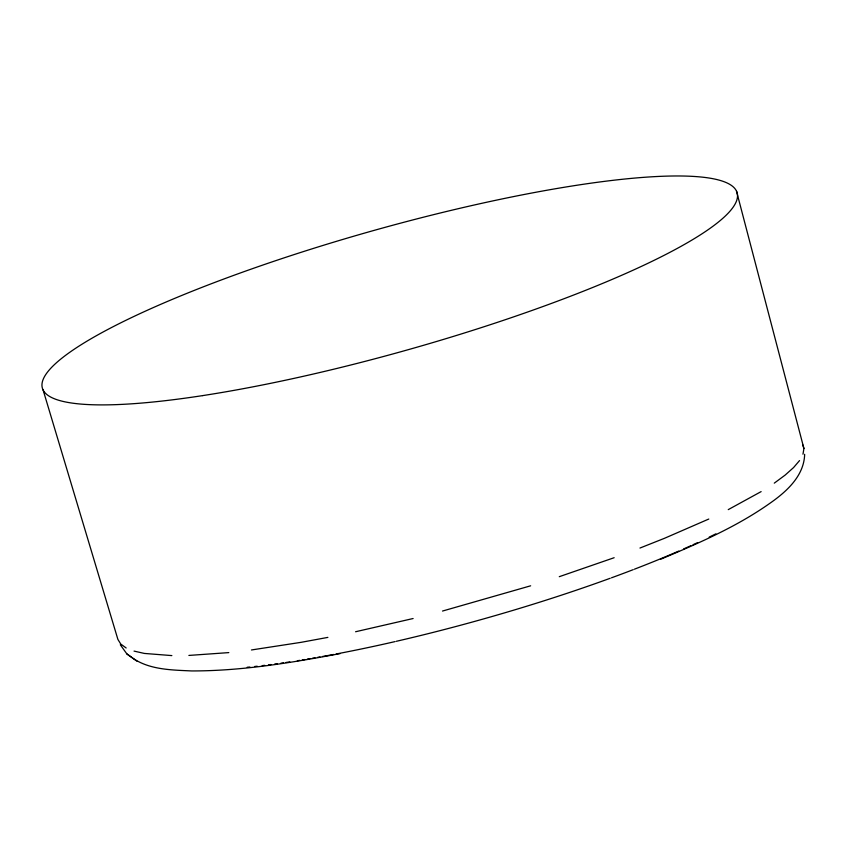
<?xml version="1.0" encoding="UTF-8"?>
<svg xmlns="http://www.w3.org/2000/svg" width="847" height="847" viewBox="0 0 847 847"><rect width="100%" height="100%" fill="white"/><g stroke="black" fill="none" stroke-linecap="round" stroke-linejoin="round"><path stroke-width="1.27" d="M804.65 454.32C804.068 476.268 785.974 492.149 769.267 503.732C735.821 527.226 697.992 543.509 660.491 559.316M802.988 454.214L803.919 448.497L736.509 191.168M799.536 460.588L793.565 467.565L785.127 475.103L774.285 483.139M761.135 491.609L728.251 509.629M708.78 519.042L664.472 538.311L639.972 548.041M614.149 557.718L559.285 576.68M530.646 585.806L442.515 611.047M413.114 618.522L355.581 631.746M327.874 637.389L301.151 642.322L251.443 649.967M340.123 653.609C291.135 662.756 241.607 671.015 191.623 670.94C171.475 669.966 149.347 669.861 132.227 657.812M228.817 652.603L188.881 655.43M171.856 655.599L144.339 653.429L134.048 651.099M120.306 644.768L126.881 653.937L131.645 657.346M126.171 647.976L120.772 644.069L117.892 639.411L43.017 389.694M126.881 653.937L136.939 661.168M802.712 444.739L803.919 448.497M715.874 533.832A333.083 57.268 -15.7 0 1 709.204 537.114M697.621 542.609A333.083 57.268 -15.7 0 1 693.058 544.716M690.739 545.764A333.083 57.268 -15.7 0 1 683.645 548.93M678.807 551.058A333.083 57.268 -15.7 0 1 634.392 569.205M633.217 569.66A333.083 57.268 -15.7 0 1 611.481 577.813M610.242 578.257A333.083 57.268 -15.7 0 1 396.301 641.306M395.073 641.592A333.083 57.268 -15.7 0 1 336.185 653.979M333.665 654.456A333.083 57.268 -15.7 0 1 322.453 656.51M319.986 656.954A333.083 57.268 -15.7 0 1 317.54 657.378M314.968 657.833A333.083 57.268 -15.7 0 1 312.416 658.267M309.875 658.701A333.083 57.268 -15.7 0 1 307.334 659.125M304.814 659.538A333.083 57.268 -15.7 0 1 302.315 659.951M299.817 660.353A333.083 57.268 -15.7 0 1 297.339 660.745M289.79 661.899A333.083 57.268 -15.7 0 1 285.968 662.47M283.438 662.83A333.083 57.268 -15.7 0 1 280.929 663.19M277.191 663.709A333.083 57.268 -15.7 0 1 274.714 664.048M271.051 664.524A333.083 57.268 -15.7 0 1 268.488 664.853M264.677 665.329A333.083 57.268 -15.7 0 1 262.157 665.636M257.181 666.208A333.083 57.268 -15.7 0 1 254.735 666.483M249.897 667.002A333.083 57.268 -15.7 0 1 247.197 667.267M202.624 395.613A360.811 62.032 -15.7 0 0 737.176 198.759A360.811 62.032 -15.7 0 0 229.484 276.927A360.811 62.032 -15.7 0 0 202.624 395.613"/></g></svg>
